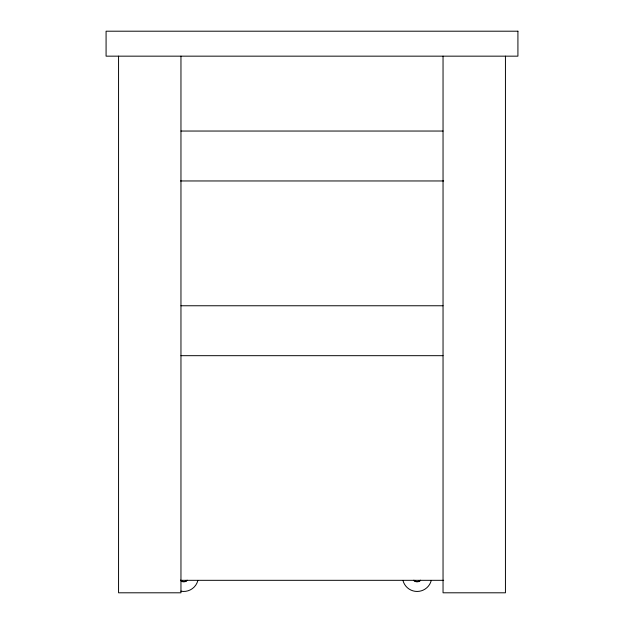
<?xml version="1.0" encoding="UTF-8"?>
<svg xmlns="http://www.w3.org/2000/svg" width="624" height="624" viewBox="0 0 624 624"><rect width="100%" height="100%" fill="white"/><g stroke="black" fill="none" stroke-linecap="round" stroke-linejoin="round"><path stroke-width="0.94" d="M180.96 131.04L443.04 131.04M180.523 180.96L443.672 180.96M180.96 305.76L443.04 305.76M180.96 355.68L443.04 355.68M180.523 580.32L443.672 580.32M505.44 56.16L505.44 592.8L443.04 592.8L443.04 56.16M180.96 56.16L180.96 592.8L118.56 592.8L118.56 56.16M420.514 580.195A4.696 4.696 0 0 1 413.868 580.195M431.223 580.624A14.609 14.609 0 0 1 403.003 580.624M420.654 580.382A5.008 5.008 0 0 1 413.572 580.382M197.847 580.624A14.609 14.609 0 0 1 180.882 591.17M187.138 580.195A4.696 4.696 0 0 1 180.492 580.195M187.278 580.382A5.008 5.008 0 0 1 181.233 581.178M517.92 31.2L106.08 31.2L106.08 56.16L517.92 56.16L517.92 31.2"/></g></svg>
